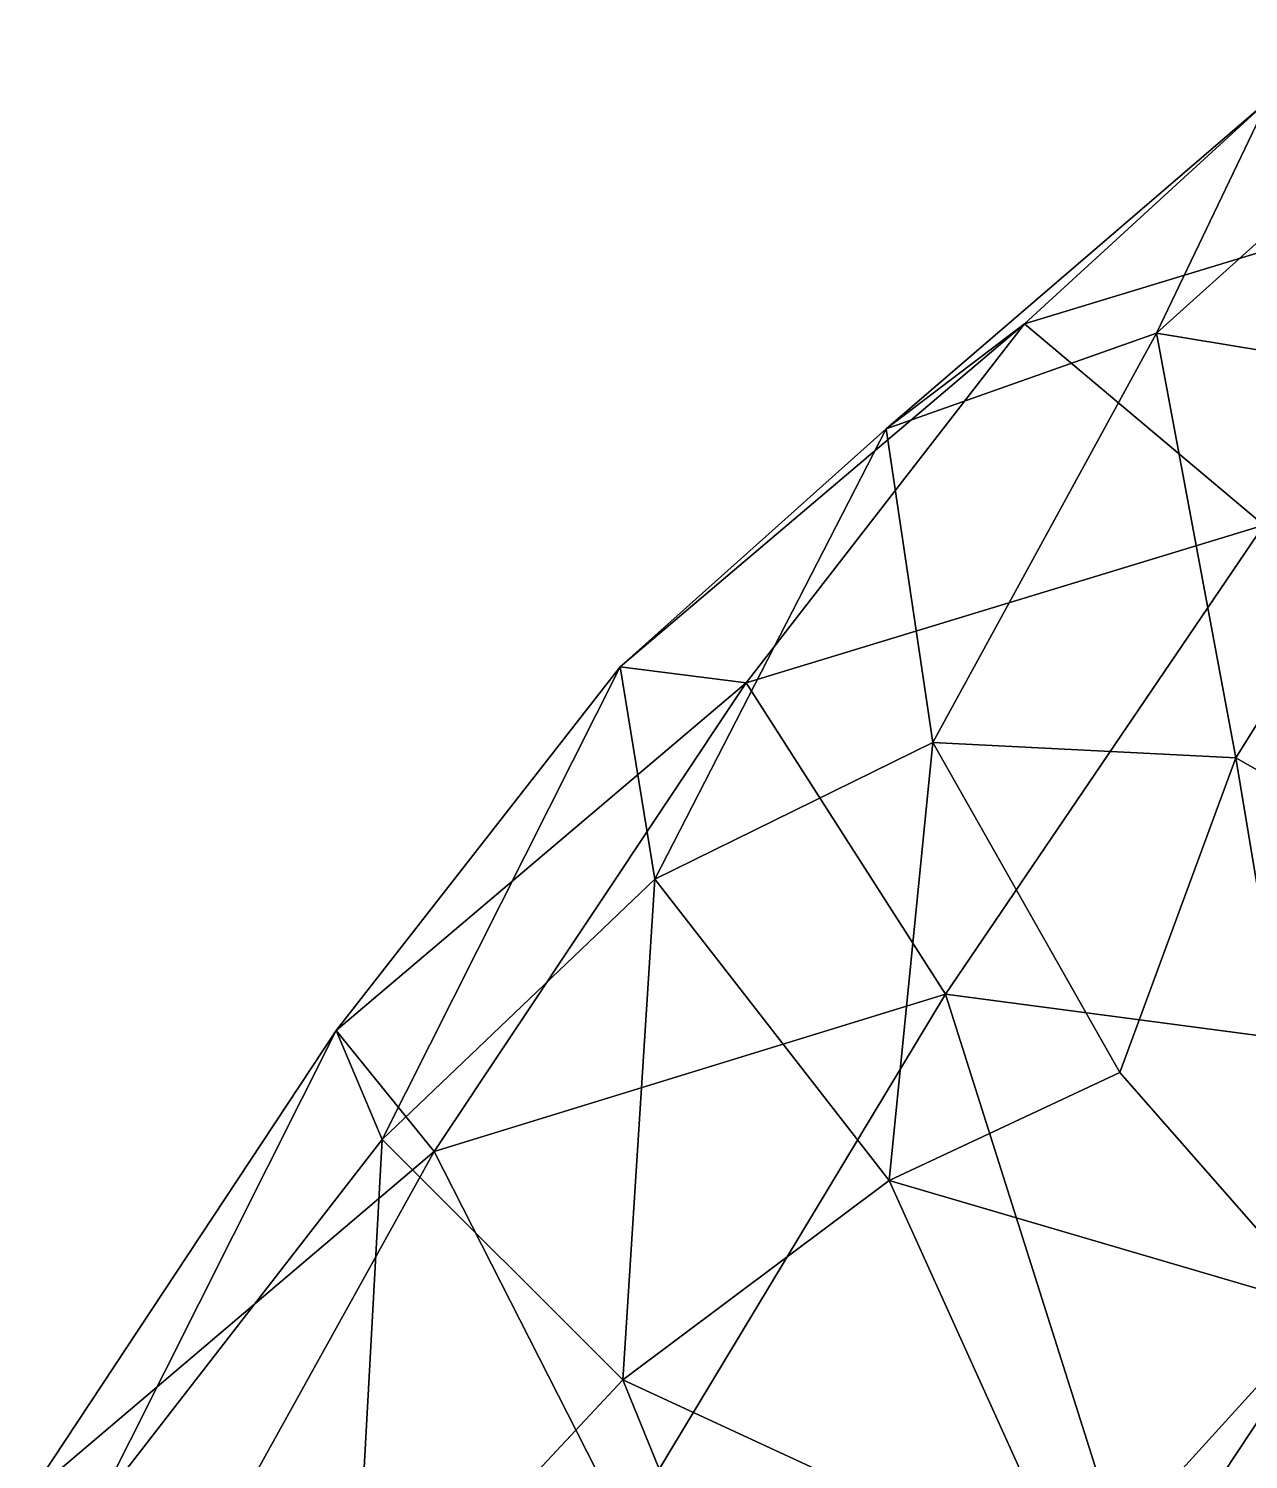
# Model space of a CAD drawing. Extents: x -1.06 to 1.06, y -0.71 to 0.87.
# Drawn here: x -0.9328 to -0.7287, y 0.0182 to 0.2577 of the extents above; entities that cross this region are included whole.
import ezdxf

# ---------------------------------------------------------------- set-up
doc = ezdxf.new("R2010")
doc.units = 0

msp = doc.modelspace()

# ---------------------------------------------------------------- linework, layer by layer
for points in [[(-0.72543, 0.24566, 1.91322), (-0.74409, 0.20673, 2.04363), (-0.6874, 0.25774, 2.00876)], [(-0.6874, 0.25774, 2.00876), (-0.74409, 0.20673, 2.04363), (-0.69172, 0.1981, 2.10305)], [(-0.76618, 0.2083, 1.77577), (-0.78934, 0.19072, 1.9495), (-0.72543, 0.24566, 1.91322)], [(-0.72543, 0.24566, 1.91322), (-0.78934, 0.19072, 1.9495), (-0.74409, 0.20673, 2.04363)], [(-0.68086, 0.23428, 1.74502), (-0.76618, 0.2083, 1.77577), (-0.72543, 0.24566, 1.91322)], [(-0.72609, 0.17459, 1.56554), (-0.76618, 0.2083, 1.77577), (-0.68086, 0.23428, 1.74502)], [(-0.81274, 0.14821, 1.59635), (-0.83381, 0.15092, 1.81313), (-0.76618, 0.2083, 1.77577)], [(-0.76618, 0.2083, 1.77577), (-0.83381, 0.15092, 1.81313), (-0.78934, 0.19072, 1.9495)], [(-0.72609, 0.17459, 1.56554), (-0.81274, 0.14821, 1.59635), (-0.76618, 0.2083, 1.77577)], [(-0.78934, 0.19072, 1.9495), (-0.78148, 0.13823, 2.07432), (-0.74409, 0.20673, 2.04363)], [(-0.74409, 0.20673, 2.04363), (-0.78148, 0.13823, 2.07432), (-0.73081, 0.13565, 2.12828)], [(-0.74409, 0.20673, 2.04363), (-0.73081, 0.13565, 2.12828), (-0.69172, 0.1981, 2.10305)], [(-0.69172, 0.1981, 2.10305), (-0.73081, 0.13565, 2.12828), (-0.67348, 0.10301, 2.15944)], [(-0.83381, 0.15092, 1.81313), (-0.82802, 0.11534, 1.98471), (-0.78934, 0.19072, 1.9495)], [(-0.78934, 0.19072, 1.9495), (-0.82802, 0.11534, 1.98471), (-0.78148, 0.13823, 2.07432)], [(-0.77936, 0.09611, 1.3518), (-0.81274, 0.14821, 1.59635), (-0.72609, 0.17459, 1.56554)], [(-0.68787, 0.08399, 1.33219), (-0.77936, 0.09611, 1.3518), (-0.72609, 0.17459, 1.56554)], [(-0.81274, 0.14821, 1.59635), (-0.88138, 0.09001, 1.63383), (-0.83381, 0.15092, 1.81313)], [(-0.88138, 0.09001, 1.63383), (-0.87367, 0.07178, 1.85067), (-0.83381, 0.15092, 1.81313)], [(-0.83381, 0.15092, 1.81313), (-0.87367, 0.07178, 1.85067), (-0.82802, 0.11534, 1.98471)], [(-0.86494, 0.06978, 1.38153), (-0.88138, 0.09001, 1.63383), (-0.81274, 0.14821, 1.59635)], [(-0.77936, 0.09611, 1.3518), (-0.86494, 0.06978, 1.38153), (-0.81274, 0.14821, 1.59635)], [(-0.82802, 0.11534, 1.98471), (-0.78881, 0.06491, 2.09841), (-0.78148, 0.13823, 2.07432)], [(-0.78148, 0.13823, 2.07432), (-0.78881, 0.06491, 2.09841), (-0.75024, 0.08296, 2.13598)], [(-0.78148, 0.13823, 2.07432), (-0.75024, 0.08296, 2.13598), (-0.73081, 0.13565, 2.12828)], [(-0.73081, 0.13565, 2.12828), (-0.75024, 0.08296, 2.13598), (-0.71544, 0.04339, 2.15685)], [(-0.73081, 0.13565, 2.12828), (-0.71544, 0.04339, 2.15685), (-0.67348, 0.10301, 2.15944)], [(-0.87367, 0.07178, 1.85067), (-0.83337, 0.03152, 2.01454), (-0.82802, 0.11534, 1.98471)], [(-0.82802, 0.11534, 1.98471), (-0.83337, 0.03152, 2.01454), (-0.78881, 0.06491, 2.09841)], [(-0.83305, 0.00705, 1.13352), (-0.86494, 0.06978, 1.38153), (-0.77936, 0.09611, 1.3518)], [(-0.74716, -0.0057, 1.11317), (-0.83305, 0.00705, 1.13352), (-0.77936, 0.09611, 1.3518)], [(-0.74716, -0.0057, 1.11317), (-0.77936, 0.09611, 1.3518), (-0.68787, 0.08399, 1.33219)], [(-0.86494, 0.06978, 1.38153), (-0.93282, 0.01204, 1.41786), (-0.88138, 0.09001, 1.63383)], [(-0.93282, 0.01204, 1.41786), (-0.92159, 0.00993, 1.67221), (-0.88138, 0.09001, 1.63383)], [(-0.88138, 0.09001, 1.63383), (-0.92159, 0.00993, 1.67221), (-0.87367, 0.07178, 1.85067)], [(-0.66729, -0.0503, 1.10553), (-0.74716, -0.0057, 1.11317), (-0.68787, 0.08399, 1.33219)], [(-0.78881, 0.06491, 2.09841), (-0.71544, 0.04339, 2.15685), (-0.75024, 0.08296, 2.13598)], [(-0.91419, -0.0191, 1.15972), (-0.93282, 0.01204, 1.41786), (-0.86494, 0.06978, 1.38153)], [(-0.92159, 0.00993, 1.67221), (-0.87853, -0.01681, 1.88276), (-0.87367, 0.07178, 1.85067)], [(-0.83305, 0.00705, 1.13352), (-0.91419, -0.0191, 1.15972), (-0.86494, 0.06978, 1.38153)], [(-0.87367, 0.07178, 1.85067), (-0.87853, -0.01681, 1.88276), (-0.83337, 0.03152, 2.01454)], [(-0.83337, 0.03152, 2.01454), (-0.7579, -0.00339, 2.11817), (-0.78881, 0.06491, 2.09841)], [(-0.78881, 0.06491, 2.09841), (-0.7579, -0.00339, 2.11817), (-0.71544, 0.04339, 2.15685)], [(-0.7579, -0.00339, 2.11817), (-0.65746, -0.00764, 2.16675), (-0.71544, 0.04339, 2.15685)], [(-0.87853, -0.01681, 1.88276), (-0.80071, -0.04872, 2.03551), (-0.83337, 0.03152, 2.01454)], [(-0.83337, 0.03152, 2.01454), (-0.80071, -0.04872, 2.03551), (-0.7579, -0.00339, 2.11817)]]:
    msp.add_3dface(points)

doc.saveas('drawing.dxf')
